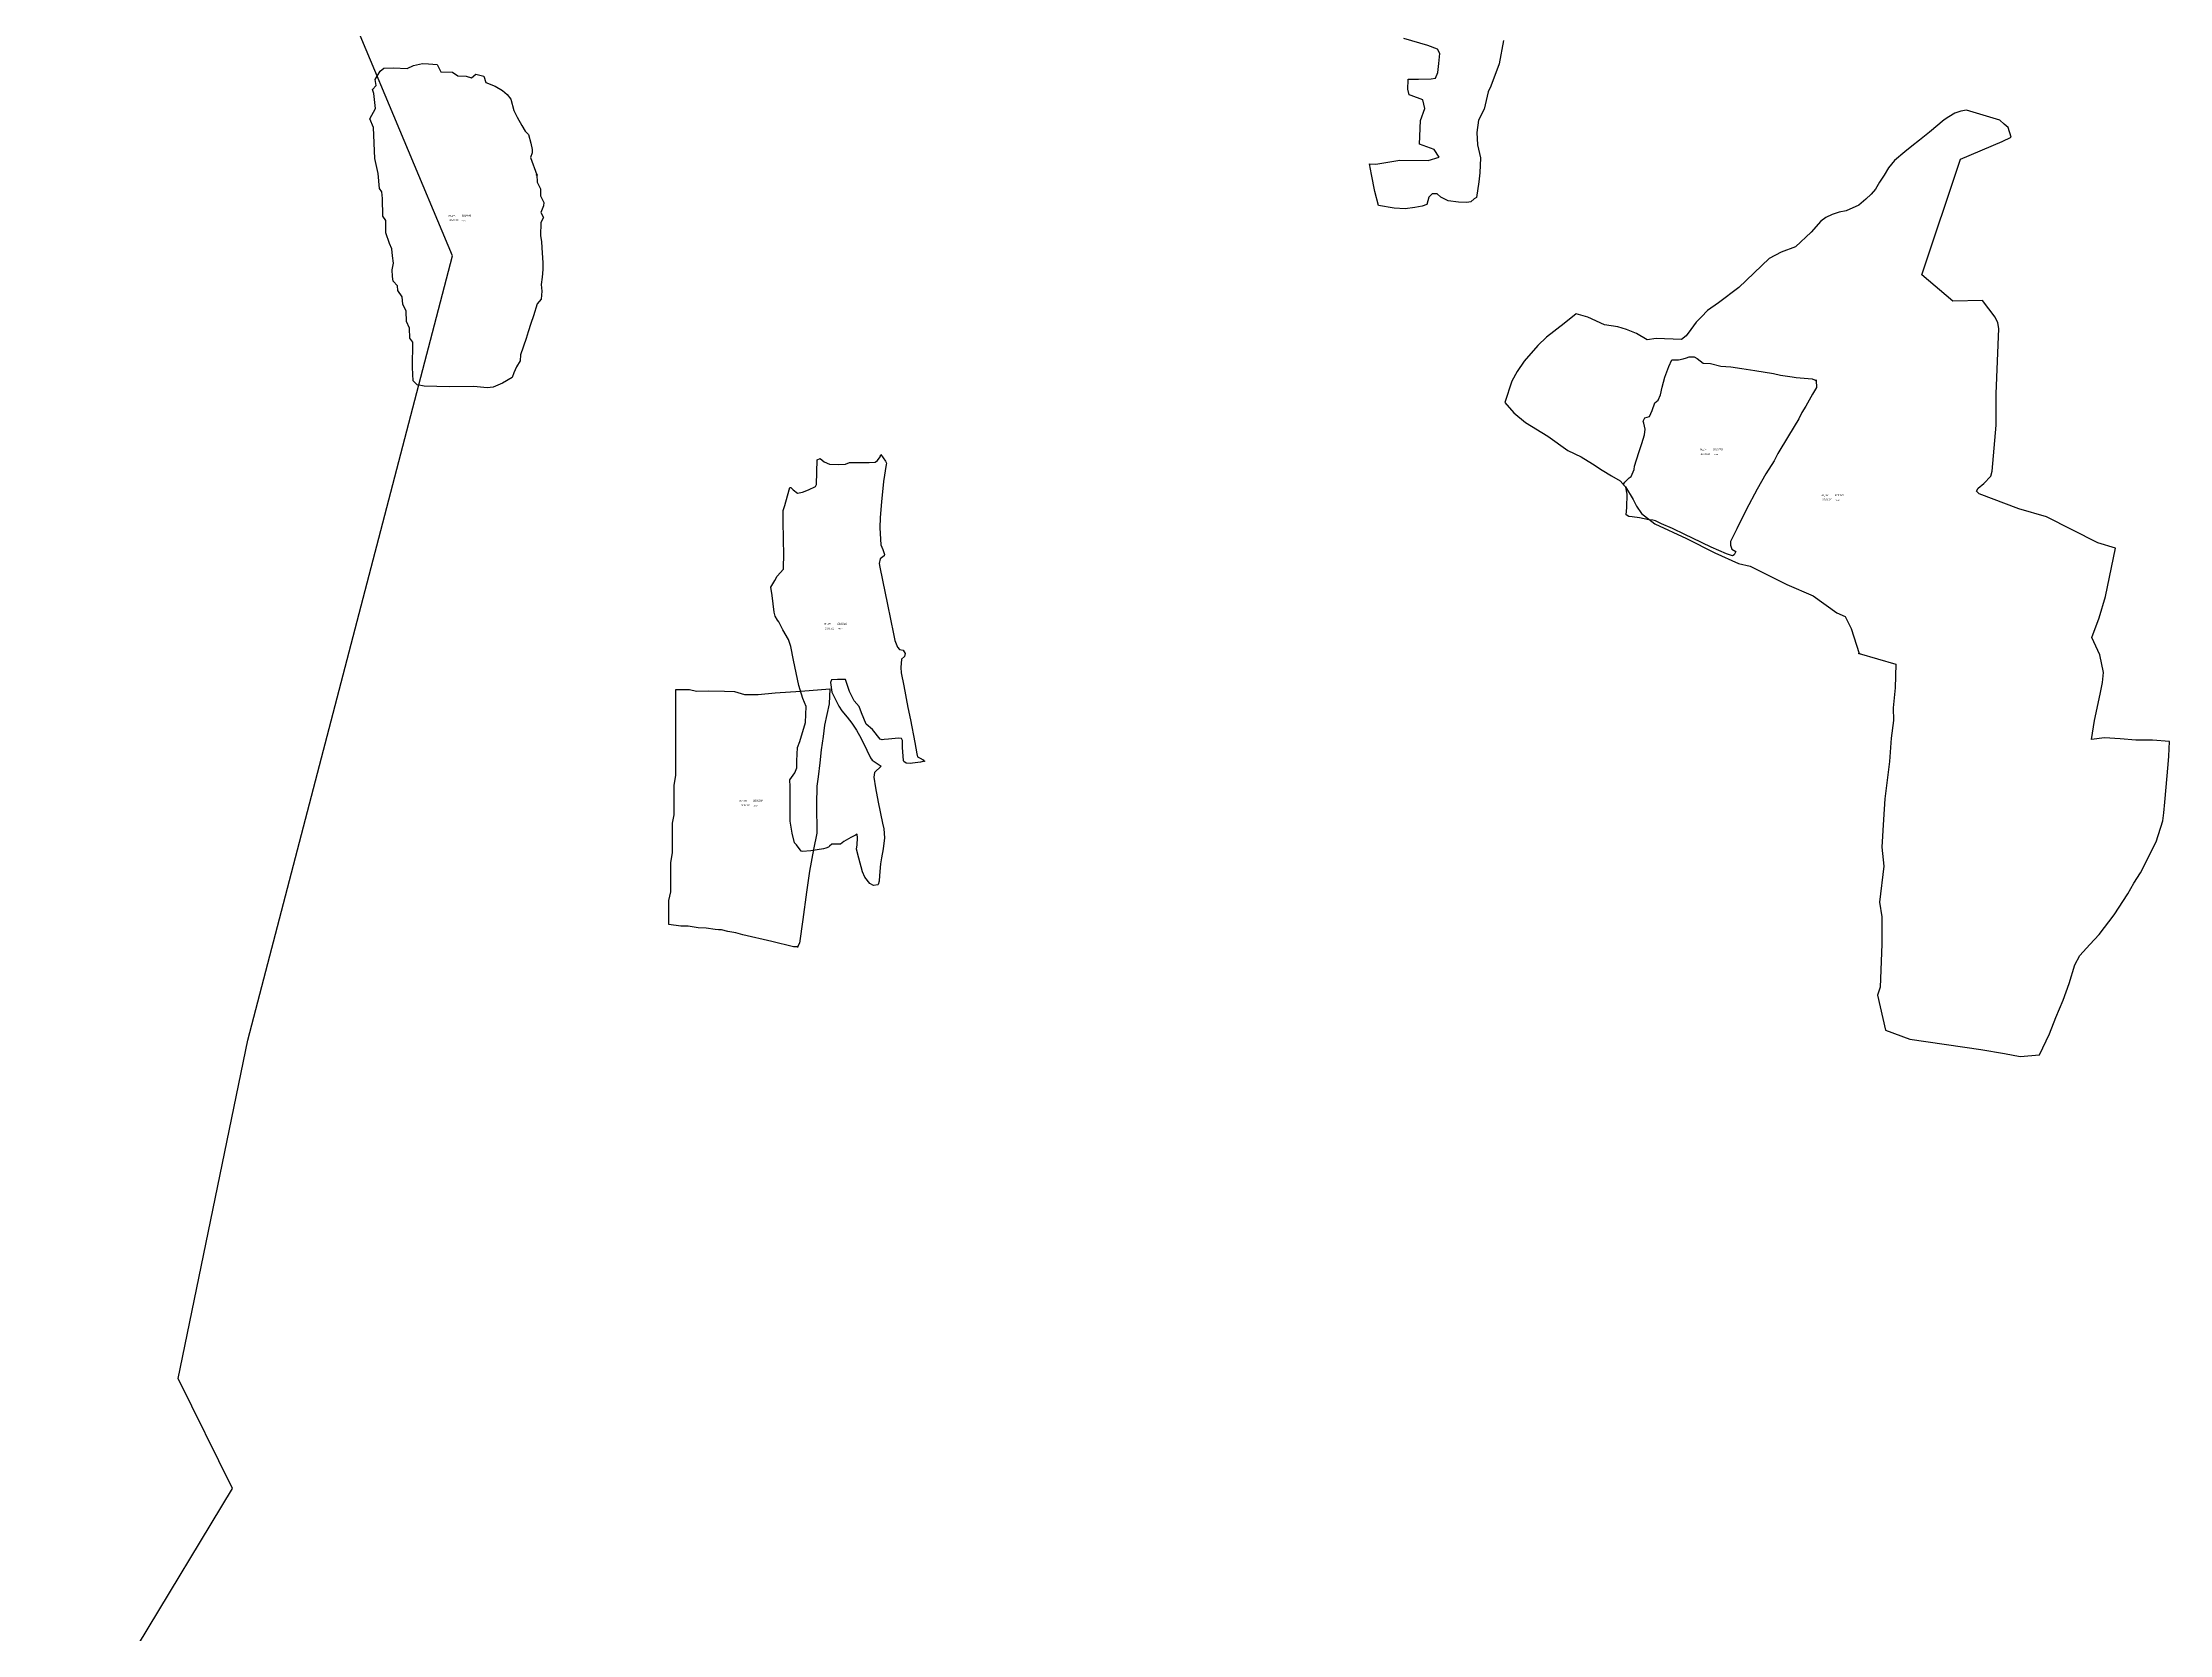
# Model space of a CAD drawing. Header units: metres. Extents: x 116000 to 284092, y 365136 to 804542.
# Drawn here: x 248676 to 261081, y 781029 to 790313 of the extents above; entities that cross this region are included whole.
import ezdxf
from ezdxf.enums import TextEntityAlignment as Align

# ---------------------------------------------------------------- set-up
doc = ezdxf.new("R2010")
doc.units = ezdxf.units.M
doc.header["$LTSCALE"] = 0.075
for name, color, linetype in [('000039', 21, 'Continuous'), ('010170', 181, 'Continuous'), ('010229', 181, 'Continuous'), ('010316', 181, 'Continuous'), ('10', 7, 'Continuous'), ('4', 7, 'Continuous'), ('7', 7, 'Continuous'), ('971427', 5, 'Continuous'), ('980446', 3, 'Continuous'), ('GVUL MEDINA', 4, 'Continuous')]:
    doc.layers.add(name, color=color, linetype=linetype)
doc.styles.add('HEBTXT', font='HEBTXT.shx')

# ---------------------------------------------------------------- blocks, each defined once
blk = doc.blocks.new('DM_AREA')
at = {"layer": '10'}
blk.add_circle((0, 0), 2.5, dxfattribs=at)
at = {"layer": '4', "style": 'HEBTXT', "oblique": 10}
blk.add_attdef('DATE', text='', height=10, dxfattribs=at).set_placement((10, 87), align=Align.RIGHT)
at = {"layer": '4', "style": 'HEBTXT', "oblique": 10, "flags": 8}
blk.add_attdef('DATAtxt', text='', height=6, dxfattribs=at).set_placement((42, 89), align=Align.MIDDLE)
at = {"layer": '7', "style": 'HEBTXT', "oblique": 10}
blk.add_attdef('FILE_DM', (28, 113), '', height=12, dxfattribs=at)
at = {"layer": '7', "style": 'HEBTXT', "oblique": 10, "flags": 8}
blk.add_attdef('file_txt', text='', height=9, dxfattribs=at).set_placement((-28, 117), align=Align.MIDDLE)

msp = doc.modelspace()

# ---------------------------------------------------------------- linework, layer by layer
at = {"layer": '000039', "color": 21, "elevation": 361, "flags": 128}
msp.add_lwpolyline([(252370, 786540), (252450, 786540), (252490, 786530), (252561, 786532), (252654, 786530), (252712, 786528), (252770, 786510), (252850, 786510), (252950, 786520), (253100, 786530), (253269, 786544), (253264, 786457), (253238, 786333), (253229, 786265), (253218, 786188), (253209, 786112), (253200, 786031), (253192, 785976), (253190, 785869), (253192, 785702), (253173, 785606), (253150, 785480), (253132, 785359), (253111, 785199), (253091, 785060), (253080, 785039), (253056, 785040), (252930, 785070), (252760, 785110), (252720, 785120), (252674, 785129), (252637, 785138), (252618, 785139), (252600, 785140), (252546, 785148), (252500, 785150), (252442, 785160), (252399, 785159), (252330, 785170), (252330, 785280), (252330, 785310), (252340, 785360), (252340, 785450), (252340, 785530), (252350, 785590), (252350, 785670), (252350, 785760), (252360, 785810), (252360, 785890), (252360, 785960), (252360, 785980), (252370, 786040), (252370, 786120), (252370, 786210), (252370, 786310), (252370, 786400), (252370, 786490), (252370, 786540)], dxfattribs=at)
at = {"layer": '010170', "color": 181, "linetype": 'Continuous', "flags": 128}
msp.add_lwpolyline([(257198, 790325), (257172, 790189), (257124, 790058), (257107, 790025), (257084, 789924), (257051, 789860), (257042, 789789), (257046, 789717), (257064, 789640), (257060, 789553), (257054, 789500), (257040, 789410), (257026, 789402), (257006, 789384), (256983, 789381), (256935, 789383), (256875, 789390), (256831, 789412), (256810, 789431), (256781, 789430), (256762, 789412), (256751, 789369), (256722, 789358), (256681, 789351), (256624, 789344), (256560, 789347), (256468, 789362), (256446, 789445), (256427, 789544), (256416, 789606), (256452, 789604), (256592, 789627), (256757, 789625), (256823, 789644), (256793, 789689), (256708, 789721), (256714, 789859), (256739, 789928), (256727, 789979), (256659, 790004), (256647, 790008), (256639, 790042), (256641, 790096), (256642, 790099), (256701, 790099), (256776, 790102), (256800, 790105), (256814, 790139), (256821, 790192), (256825, 790249), (256813, 790275), (256755, 790296), (256615, 790337)], dxfattribs=at)
at = {"layer": '010229', "color": 181, "linetype": 'Continuous', "flags": 128}
msp.add_lwpolyline([(257991, 787541), (257948, 787548), (257929, 787550), (257913, 787558), (257916, 787602), (257918, 787679), (257911, 787720), (257895, 787735), (257904, 787749), (257930, 787775), (257941, 787783), (257959, 787824), (257962, 787843), (257987, 787922), (258004, 787974), (258020, 788026), (258024, 788058), (258016, 788093), (258011, 788106), (258022, 788124), (258048, 788133), (258064, 788168), (258080, 788212), (258100, 788228), (258112, 788259), (258123, 788304), (258138, 788362), (258161, 788424), (258179, 788462), (258218, 788463), (258245, 788468), (258264, 788474), (258280, 788481), (258310, 788481), (258326, 788470), (258362, 788444), (258404, 788441), (258464, 788426), (258523, 788421), (258588, 788412), (258664, 788400), (258772, 788383), (258812, 788373), (258880, 788364), (258905, 788360), (258997, 788351), (259020, 788343), (259022, 788301), (259000, 788262), (258960, 788193), (258937, 788155), (258920, 788119), (258859, 788019), (258798, 787916), (258775, 787873), (258728, 787797), (258677, 787708), (258613, 787588), (258558, 787477), (258521, 787403), (258521, 787382), (258529, 787359), (258552, 787345), (258542, 787325), (258533, 787319), (258498, 787331), (258409, 787371), (258299, 787422), (258254, 787444), (258183, 787479), (258118, 787507), (258084, 787523), (258068, 787527), (258044, 787530), (257991, 787541)], close=True, dxfattribs=at)
at = {"layer": '010316', "color": 181, "linetype": 'Continuous', "flags": 128}
msp.add_lwpolyline([(253548, 785400), (253522, 785396), (253501, 785408), (253472, 785446), (253458, 785477), (253437, 785556), (253424, 785609), (253428, 785635), (253429, 785675), (253428, 785696), (253417, 785691), (253391, 785676), (253349, 785653), (253331, 785638), (253280, 785638), (253267, 785627), (253260, 785621), (253245, 785614), (253231, 785610), (253157, 785600), (253108, 785596), (253101, 785598), (253073, 785634), (253062, 785645), (253048, 785703), (253037, 785773), (253036, 785860), (253036, 785923), (253037, 785975), (253035, 786014), (253065, 786054), (253075, 786083), (253075, 786124), (253079, 786202), (253094, 786237), (253126, 786348), (253131, 786441), (253110, 786488), (253087, 786564), (253056, 786711), (253040, 786791), (253028, 786831), (252994, 786888), (252971, 786934), (252963, 786944), (252950, 786967), (252943, 786992), (252932, 787089), (252925, 787136), (252947, 787175), (252961, 787202), (252998, 787242), (252999, 787337), (252998, 787404), (252996, 787535), (252996, 787572), (252996, 787584), (253006, 787614), (253021, 787670), (253035, 787719), (253041, 787719), (253054, 787705), (253079, 787685), (253109, 787691), (253143, 787704), (253184, 787724), (253191, 787735), (253193, 787807), (253195, 787880), (253211, 787888), (253235, 787868), (253266, 787854), (253319, 787852), (253359, 787855), (253382, 787864), (253408, 787864), (253497, 787864), (253532, 787866), (253546, 787876), (253562, 787897), (253566, 787911), (253593, 787871), (253599, 787860), (253596, 787852), (253581, 787753), (253569, 787635), (253562, 787544), (253559, 787482), (253565, 787384), (253578, 787357), (253585, 787334), (253587, 787328), (253586, 787320), (253562, 787302), (253556, 787274), (253559, 787254), (253575, 787177), (253604, 787036), (253639, 786865), (253648, 786825), (253663, 786786), (253674, 786774), (253695, 786770), (253708, 786750), (253704, 786733), (253686, 786717), (253682, 786668), (253685, 786637), (253700, 786561), (253724, 786436), (253738, 786364), (253763, 786231), (253775, 786164), (253780, 786147), (253796, 786140), (253813, 786130), (253818, 786122), (253797, 786117), (253750, 786111), (253738, 786108), (253714, 786110), (253700, 786121), (253698, 786126), (253693, 786201), (253693, 786243), (253687, 786254), (253669, 786256), (253611, 786250), (253586, 786248), (253574, 786246), (253561, 786251), (253517, 786307), (253481, 786337), (253453, 786404), (253439, 786441), (253411, 786474), (253382, 786529), (253359, 786598), (253333, 786599), (253313, 786599), (253278, 786597), (253272, 786581), (253279, 786525), (253321, 786443), (253338, 786416), (253370, 786378), (253397, 786343), (253424, 786302), (253451, 786254), (253484, 786186), (253505, 786141), (253516, 786127), (253539, 786113), (253567, 786093), (253528, 786056), (253525, 786028), (253534, 785966), (253550, 785883), (253576, 785761), (253583, 785728), (253587, 785675), (253579, 785610), (253570, 785558), (253564, 785524), (253558, 785455), (253555, 785423), (253551, 785402), (253548, 785400)], close=True, dxfattribs=at)
at = {"layer": '971427', "color": 5, "flags": 128}
msp.add_lwpolyline([(258816, 789091), (258746, 789053), (258569, 788884), (258452, 788795), (258388, 788751), (258353, 788714), (258321, 788682), (258289, 788640), (258263, 788602), (258236, 788581), (258088, 788588), (258036, 788580), (257973, 788617), (257914, 788639), (257865, 788656), (257787, 788666), (257690, 788711), (257621, 788731), (257552, 788675), (257449, 788595), (257398, 788547), (257318, 788455), (257276, 788394), (257246, 788339), (257206, 788213), (257258, 788153), (257326, 788097), (257455, 788017), (257573, 787933), (257650, 787897), (257716, 787856), (257773, 787820), (257827, 787787), (257877, 787757), (257909, 787723), (257953, 787648), (257972, 787609), (258003, 787566), (258080, 787507), (258265, 787420), (258430, 787337), (258567, 787275), (258636, 787260), (258850, 787152), (259003, 787087), (259142, 786988), (259190, 786966), (259224, 786895), (259272, 786750), (259485, 786688), (259481, 786550), (259470, 786433), (259471, 786360), (259459, 786257), (259448, 786120), (259421, 785903), (259413, 785782), (259404, 785620), (259415, 785510), (259390, 785299), (259404, 785215), (259404, 785055), (259394, 784804), (259379, 784758), (259426, 784554), (259567, 784500), (259982, 784440), (260120, 784417), (260210, 784400), (260324, 784409), (260382, 784531), (260419, 784628), (260462, 784729), (260497, 784825), (260530, 784934), (260559, 784989), (260616, 785053), (260671, 785111), (260759, 785225), (260838, 785348), (260873, 785410), (260912, 785471), (261004, 785652), (261042, 785775), (261048, 785820), (261055, 785882), (261074, 786103), (261078, 786151), (261081, 786237), (260982, 786244), (260886, 786244), (260794, 786252), (260702, 786258), (260627, 786249), (260645, 786360), (260677, 786513), (260691, 786581), (260696, 786640), (260676, 786742), (260629, 786843), (260671, 786958), (260708, 787082), (260766, 787364), (260664, 787395), (260364, 787547), (260202, 787594), (259971, 787681), (259956, 787696), (259965, 787714), (259999, 787742), (260040, 787784), (260047, 787814), (260070, 788082), (260070, 788264), (260086, 788646), (260080, 788678), (260065, 788712), (259991, 788809), (259818, 788804), (259638, 788958), (259863, 789633), (260105, 789737), (260159, 789761), (260140, 789818), (260118, 789838), (260092, 789861), (259898, 789919), (259864, 789914), (259829, 789901), (259794, 789880), (259767, 789862), (259682, 789791), (259624, 789744), (259578, 789709), (259538, 789676), (259477, 789625), (259443, 789583), (259417, 789539), (259391, 789498), (259366, 789459), (259342, 789428), (259311, 789399), (259269, 789364), (259195, 789331), (259155, 789324), (259114, 789311), (259077, 789293), (259049, 789271), (258991, 789208), (258900, 789122), (258816, 789091)], close=True, dxfattribs=at)
at = {"layer": '980446', "color": 3, "flags": 128}
msp.add_lwpolyline([(250600, 790039), (250623, 790063), (250616, 790097), (250645, 790147), (250667, 790163), (250724, 790165), (250804, 790162), (250840, 790180), (250876, 790187), (250892, 790192), (250927, 790190), (250978, 790186), (251000, 790142), (251067, 790140), (251099, 790120), (251147, 790118), (251178, 790107), (251204, 790128), (251251, 790117), (251262, 790081), (251316, 790058), (251359, 790033), (251386, 790011), (251407, 789983), (251425, 789917), (251444, 789878), (251471, 789830), (251492, 789796), (251511, 789776), (251524, 789727), (251532, 789689), (251533, 789670), (251522, 789643), (251560, 789541), (251562, 789499), (251580, 789461), (251581, 789420), (251601, 789381), (251599, 789361), (251583, 789323), (251599, 789293), (251582, 789264), (251581, 789186), (251587, 789152), (251588, 789116), (251594, 789029), (251595, 788989), (251590, 788944), (251584, 788902), (251589, 788864), (251585, 788816), (251562, 788789), (251540, 788719), (251524, 788674), (251509, 788627), (251498, 788587), (251465, 788492), (251462, 788456), (251440, 788421), (251425, 788386), (251415, 788360), (251360, 788327), (251305, 788304), (251270, 788300), (251191, 788307), (251050, 788306), (250902, 788309), (250862, 788317), (250838, 788340), (250834, 788418), (250837, 788566), (250819, 788590), (250817, 788647), (250799, 788687), (250798, 788747), (250778, 788788), (250774, 788831), (250749, 788868), (250747, 788894), (250721, 788921), (250717, 788949), (250716, 788987), (250723, 789027), (250717, 789069), (250714, 789111), (250700, 789141), (250679, 789204), (250679, 789276), (250661, 789301), (250660, 789403), (250655, 789442), (250641, 789462), (250634, 789549), (250615, 789637), (250607, 789818), (250585, 789869), (250619, 789928), (250609, 790017)], close=True, dxfattribs=at)
at = {"layer": 'GVUL MEDINA', "color": 7}
msp.add_lwpolyline([(248676, 780045), (249784, 781881), (249467, 782522), (249874, 784494), (251067, 789070), (250504, 790415)], dxfattribs=at)

# ---------------------------------------------------------------- block references
at = {"layer": '000039', "color": 7}
ref = msp.add_blockref('DM_AREA', (253080, 785039, 361), dxfattribs=at)
ref.add_attrib('FILE_DM', '000039', (252819, 785886, 361), dxfattribs={"layer": '7', "color": 21, "height": 12, "style": 'HEBTXT', "oblique": 10})
ref.add_attrib('DATE', '13.01.00', dxfattribs={"layer": '4', "color": 21, "height": 10, "style": 'HEBTXT', "oblique": 10}).set_placement((252801, 785860, 361), align=Align.RIGHT)
ref.add_attrib('file_txt', 'file_dm:', dxfattribs={"layer": '7', "color": 21, "height": 9, "style": 'HEBTXT', "oblique": 10}).set_placement((252763, 785890, 361), align=Align.MIDDLE)
ref.add_attrib('DATAtxt', ': \x8a‰˜€\x9a', dxfattribs={"layer": '4', "color": 21, "height": 6, "style": 'HEBTXT', "oblique": 10}).set_placement((252833, 785862, 361), align=Align.MIDDLE)
at = {"layer": '010229', "color": 7}
ref = msp.add_blockref('DM_AREA', (259020, 788343), dxfattribs=at)
ref.add_attrib('FILE_DM', '010229', (258419, 787934), dxfattribs={"layer": '7', "color": 181, "height": 12, "style": 'HEBTXT', "oblique": 10})
ref.add_attrib('DATE', '26.03.01', dxfattribs={"layer": '4', "color": 181, "height": 10, "style": 'HEBTXT', "oblique": 10}).set_placement((258401, 787908), align=Align.RIGHT)
ref.add_attrib('file_txt', 'file_dm:', dxfattribs={"layer": '7', "color": 181, "height": 9, "style": 'HEBTXT', "oblique": 10}).set_placement((258363, 787938), align=Align.MIDDLE)
ref.add_attrib('DATAtxt', ': \x8a‰˜€\x9a', dxfattribs={"layer": '4', "color": 181, "height": 6, "style": 'HEBTXT', "oblique": 10}).set_placement((258433, 787910), align=Align.MIDDLE)
at = {"layer": '010316', "color": 7}
ref = msp.add_blockref('DM_AREA', (253818, 786122), dxfattribs=at)
ref.add_attrib('FILE_DM', '010316', (253311, 786917), dxfattribs={"layer": '7', "color": 181, "height": 12, "style": 'HEBTXT', "oblique": 10})
ref.add_attrib('DATE', '19.05.01', dxfattribs={"layer": '4', "color": 181, "height": 10, "style": 'HEBTXT', "oblique": 10}).set_placement((253293, 786891), align=Align.RIGHT)
ref.add_attrib('file_txt', 'file_dm:', dxfattribs={"layer": '7', "color": 181, "height": 9, "style": 'HEBTXT', "oblique": 10}).set_placement((253254, 786922), align=Align.MIDDLE)
ref.add_attrib('DATAtxt', ': \x8a‰˜€\x9a', dxfattribs={"layer": '4', "color": 181, "height": 6, "style": 'HEBTXT', "oblique": 10}).set_placement((253325, 786894), align=Align.MIDDLE)
at = {"layer": '971427', "color": 7}
ref = msp.add_blockref('DM_AREA', (259272, 786750, 86), dxfattribs=at)
ref.add_attrib('FILE_DM', '971427', (259128, 787669, 86), dxfattribs={"layer": '7', "color": 5, "height": 12, "style": 'HEBTXT', "oblique": 10})
ref.add_attrib('DATE', '25.06.97', dxfattribs={"layer": '4', "color": 5, "height": 10, "style": 'HEBTXT', "oblique": 10}).set_placement((259110, 787643, 86), align=Align.RIGHT)
ref.add_attrib('file_txt', 'file_dm:', dxfattribs={"layer": '7', "color": 5, "height": 9, "style": 'HEBTXT', "oblique": 10}).set_placement((259072, 787673, 86), align=Align.MIDDLE)
ref.add_attrib('DATAtxt', ': \x8a‰˜€\x9a', dxfattribs={"layer": '4', "color": 5, "height": 6, "style": 'HEBTXT', "oblique": 10}).set_placement((259142, 787645, 86), align=Align.MIDDLE)
at = {"layer": '980446', "color": 7}
ref = msp.add_blockref('DM_AREA', (251560, 789541), dxfattribs=at)
ref.add_attrib('FILE_DM', '980446', (251120, 789298), dxfattribs={"layer": '7', "color": 3, "height": 12, "style": 'HEBTXT', "oblique": 10})
ref.add_attrib('DATE', '20.07.98', dxfattribs={"layer": '4', "color": 3, "height": 10, "style": 'HEBTXT', "oblique": 10}).set_placement((251102, 789272), align=Align.RIGHT)
ref.add_attrib('file_txt', 'file_dm:', dxfattribs={"layer": '7', "color": 3, "height": 9, "style": 'HEBTXT', "oblique": 10}).set_placement((251063, 789302), align=Align.MIDDLE)
ref.add_attrib('DATAtxt', ': \x8a‰˜€\x9a', dxfattribs={"layer": '4', "color": 3, "height": 6, "style": 'HEBTXT', "oblique": 10}).set_placement((251133, 789274), align=Align.MIDDLE)

doc.saveas('drawing.dxf')
